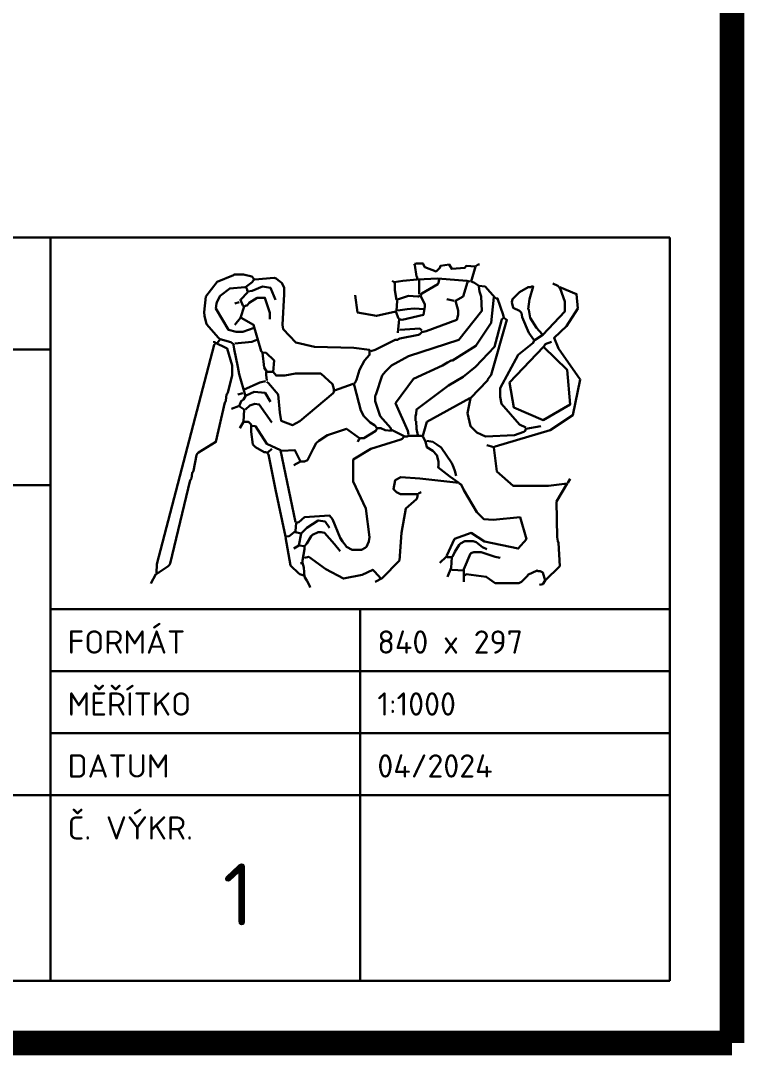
# Model space of a CAD drawing. Header units: metres. Extents: x 713 to 1608, y -312 to 498.
# Drawn here: x 1483.3 to 1541.7, y 128.3 to 211.8 of the extents above; entities that cross this region are included whole.
import ezdxf

# ---------------------------------------------------------------- set-up
doc = ezdxf.new("R2010")
doc.units = ezdxf.units.M
doc.layers.add('poznámky černě', color=7, linetype='Continuous', lineweight=30)
doc.styles.add('ISOCPEUR', font='isocpeur.ttf')

msp = doc.modelspace()

# ---------------------------------------------------------------- linework, layer by layer
at = {"const_width": 2}
for points in [[(1540.669, 129.331), (714.161, 129.331), (714.161, 453.082), (1540.669, 453.082)], [(1540.669, 129.331), (1540.669, 453.082)]]:
    msp.add_lwpolyline(points, dxfattribs=at)
at = {"layer": 'poznámky černě', "linetype": 'Continuous'}
for p, q in [((1535.669, 194.33), (1479.177, 194.33)), ((1485.669, 134.331), (1485.669, 194.33)), ((1535.669, 134.331), (1535.669, 194.33)), ((1515.428, 190.876), (1515.428, 189.763)), ((1500.544, 189.004), (1500.898, 189.106)), ((1513.656, 189.207), (1513.605, 188.397)), ((1517.655, 189.359), (1518.263, 189.207)), ((1479.177, 185.291), (1485.669, 185.291)), ((1503.176, 183.491), (1503.581, 183.491)), ((1508.593, 181.973), (1510.112, 182.529)), ((1500.797, 181.669), (1501.202, 181.771)), ((1500.291, 180.506), (1500.848, 180.708)), ((1503.531, 177.268), (1503.227, 176.965)), ((1520.895, 177.572), (1521.452, 177.42)), ((1527.628, 174.84), (1527.426, 174.537)), ((1479.177, 174.331), (1485.669, 174.331)), ((1515.58, 173.778), (1515.377, 173.677)), ((1505.961, 168.062), (1505.86, 168.011)), ((1517.605, 168.568), (1517.098, 168.062)), ((1485.669, 164.33), (1535.669, 164.33)), ((1510.669, 149.33), (1510.669, 164.33)), ((1485.669, 159.33), (1535.669, 159.33)), ((1485.669, 154.33), (1535.669, 154.33)), ((1479.177, 149.33), (1485.669, 149.33)), ((1485.669, 149.33), (1535.669, 149.33)), ((1510.669, 149.33), (1510.669, 134.331)), ((1479.177, 134.331), (1535.669, 134.331))]:
    msp.add_line(p, q, dxfattribs=at)
for points in [[(1515.023, 192.191), (1515.073, 192.09), (1515.225, 191.18), (1515.276, 191.129), (1515.276, 190.927), (1516.946, 191.028), (1519.275, 190.826), (1519.528, 190.775)], [(1515.073, 192.191), (1515.225, 192.242), (1515.731, 192.242), (1515.883, 191.939), (1516.795, 191.584), (1517.098, 191.888), (1517.149, 192.04), (1517.858, 192.141), (1518.06, 191.787), (1519.123, 191.888), (1519.225, 192.04), (1519.984, 191.989), (1519.63, 190.775), (1519.883, 190.674), (1520.237, 190.421), (1520.743, 190.37), (1521.553, 189.46), (1521.655, 189.409), (1521.756, 189.409), (1522.211, 188.094), (1522.262, 187.841), (1522.515, 187.689), (1521.25, 183.238), (1520.996, 182.934), (1520.946, 182.833), (1520.946, 182.782), (1519.579, 181.366), (1519.326, 180.152), (1519.579, 179.09), (1520.085, 178.584), (1520.794, 178.28), (1523.123, 178.381), (1523.882, 178.634), (1523.983, 178.735), (1524.034, 178.887), (1525.249, 179.09)], [(1520.035, 192.04), (1520.186, 192.141), (1520.288, 192.141)], [(1499.38, 186.121), (1499.228, 186.222), (1498.266, 187.335), (1498.114, 187.993), (1498.063, 188.296), (1498.215, 189.561), (1499.12, 190.743), (1500.443, 191.281), (1500.493, 191.331), (1501.253, 191.331), (1501.911, 191.18), (1502.113, 190.977), (1501.961, 190.724), (1501.405, 190.32), (1501.506, 190.219), (1501.556, 190.117), (1501.556, 190.016), (1501.607, 189.966), (1501.961, 190.016), (1502.771, 190.37), (1503.43, 190.269), (1503.835, 189.308)], [(1502.164, 190.927), (1503.733, 191.079), (1503.885, 191.028), (1504.189, 190.775), (1504.341, 190.674), (1504.543, 190.269), (1504.543, 189.763), (1504.391, 187.285), (1504.442, 186.93), (1505.461, 185.843), (1506.973, 185.514), (1510.163, 185.413), (1511.428, 185.261), (1511.428, 184.856), (1511.023, 184.401), (1510.618, 183.642), (1510.365, 182.833), (1510.264, 182.631), (1510.163, 182.529), (1510.213, 182.327), (1510.72, 180.354), (1510.973, 179.899), (1511.479, 179.393), (1511.833, 179.191), (1512.036, 178.938), (1511.935, 178.735), (1510.973, 178.128), (1510.72, 178.128), (1510.618, 178.078), (1510.568, 178.027), (1510.466, 177.825)], [(1519.326, 190.724), (1518.971, 189.561), (1518.364, 189.207), (1518.566, 188.448), (1518.566, 188.094), (1518.465, 187.689), (1515.985, 186.779), (1515.63, 186.677), (1515.478, 186.526), (1515.377, 186.475), (1513.858, 186.172), (1513.757, 186.121), (1513.706, 186.07), (1513.504, 186.07), (1511.884, 185.261), (1511.53, 185.16)], [(1520.237, 190.37), (1520.288, 189.966), (1520.44, 189.561), (1520.49, 188.397), (1518.617, 186.07), (1514.567, 184.755), (1513.2, 183.996), (1512.694, 183.491), (1512.441, 183.187), (1511.935, 181.619), (1511.884, 181.568), (1511.884, 181.113), (1512.289, 179.899), (1513.15, 178.938), (1513.15, 178.837), (1514.263, 178.28), (1514.466, 178.28), (1514.567, 178.331), (1515.326, 178.331), (1515.58, 178.331), (1515.731, 178.28), (1515.934, 177.875), (1516.035, 177.42), (1516.541, 177.117), (1516.845, 176.762), (1516.997, 176.257), (1516.997, 175.852), (1516.946, 175.801), (1517.908, 175.043), (1518.617, 174.537), (1515.478, 174.891), (1513.96, 174.992), (1513.504, 174.739), (1513.352, 174.031), (1513.605, 173.778), (1513.909, 173.626), (1515.326, 173.626), (1515.276, 173.323), (1515.225, 173.221), (1514.365, 172.463), (1514.01, 170.49), (1513.833, 168.27), (1512.441, 166.848), (1511.884, 166.544)], [(1513.251, 190.826), (1513.403, 190.724), (1513.453, 190.623), (1513.453, 190.067), (1513.605, 189.308), (1514.567, 189.612), (1515.326, 189.561), (1515.377, 189.561), (1515.478, 189.612)], [(1513.403, 190.724), (1514.111, 190.826), (1515.276, 190.927)], [(1517.048, 190.927), (1516.997, 190.674), (1516.946, 190.573), (1515.63, 189.814), (1515.529, 189.612), (1515.883, 188.954), (1515.883, 188.752), (1515.782, 188.094), (1514.061, 187.689), (1513.808, 187.74), (1513.706, 186.627)], [(1526.211, 190.623), (1526.616, 190.421), (1526.818, 190.219), (1527.173, 189.156), (1527.173, 188.347), (1525.401, 186.475), (1524.793, 186.07), (1524.692, 185.969), (1524.641, 185.818), (1523.426, 184.856), (1521.958, 182.175), (1521.958, 181.467), (1522.06, 180.911), (1523.528, 179.241), (1524.034, 178.988)], [(1524.692, 186.07), (1524.287, 186.627), (1523.73, 187.892), (1523.68, 188.246), (1523.528, 188.397), (1523.021, 188.65), (1522.92, 189.106), (1522.971, 189.359), (1523.528, 189.915), (1524.236, 190.32), (1524.439, 190.32), (1524.49, 190.37), (1524.641, 190.37), (1524.338, 189.359), (1524.236, 188.549), (1524.287, 188.499), (1524.388, 187.841), (1524.895, 187.032), (1525.35, 186.526)], [(1502.113, 187.032), (1501.202, 186.728), (1500.645, 186.728), (1500.038, 186.88), (1499.025, 188.6), (1499.076, 189.004), (1499.126, 189.156), (1499.38, 189.612), (1500.139, 190.219), (1501.354, 190.32)], [(1501.607, 189.915), (1501, 189.308), (1501.202, 188.853), (1501.303, 188.752), (1501, 187.841), (1500.544, 187.285)], [(1510.264, 189.662), (1510.46, 188.277), (1511.985, 187.993), (1513.555, 188.347), (1513.757, 187.79)], [(1526.768, 190.32), (1528.135, 189.763), (1528.236, 188.6), (1527.325, 187.183), (1526.312, 186.222), (1526.666, 185.362), (1528.426, 182.871), (1527.831, 180), (1526.008, 178.786), (1521.553, 177.471), (1521.452, 177.37), (1521.705, 175.447), (1523.021, 174.284), (1525.856, 174.284), (1527.375, 174.486), (1526.515, 173.019), (1526.565, 170.136), (1526.616, 169.832), (1526.666, 169.68), (1526.768, 167.809), (1525.603, 166.645), (1525.401, 166.342), (1525.148, 166.291)], [(1501.303, 188.752), (1501.455, 188.853), (1501.556, 188.853), (1501.708, 189.055), (1502.366, 189.46), (1502.974, 189.46), (1503.379, 188.246), (1503.379, 187.74)], [(1521.452, 189.51), (1521.25, 187.436), (1520.003, 185.596), (1518.111, 184.401), (1518.01, 184.401), (1517.706, 184.249), (1517.301, 183.996), (1514.972, 182.934), (1513.529, 180.949), (1514.516, 178.735), (1514.567, 178.432)], [(1513.706, 188.448), (1514.466, 188.549), (1515.023, 188.6), (1515.833, 188.549)], [(1501.05, 187.841), (1502.063, 187.285), (1502.67, 185.16), (1502.771, 185.059), (1503.075, 185.008), (1503.733, 184.401), (1503.632, 183.491), (1503.885, 183.187), (1504.594, 183.187), (1505.455, 183.339), (1507.48, 183.339), (1508.441, 182.479), (1508.543, 182.125), (1508.543, 181.872), (1508.492, 181.771), (1505.809, 179.494), (1505.201, 179.191), (1504.29, 179.545), (1504.189, 180.202), (1504.037, 181.669), (1503.278, 182.58), (1503.126, 182.681)], [(1515.326, 178.381), (1515.225, 178.887), (1515.175, 179.494), (1515.124, 179.545), (1515.124, 179.899), (1515.175, 180.101), (1515.225, 180.455), (1517.807, 182.378), (1518.971, 183.086), (1519.984, 183.895), (1521.503, 185.514), (1522.06, 187.639), (1522.11, 187.74), (1522.262, 187.841)], [(1513.858, 186.88), (1515.478, 186.981), (1515.63, 186.829)], [(1498.873, 185.969), (1498.873, 185.868), (1499.936, 185.362), (1500.341, 183.996), (1500.341, 183.187), (1499.987, 181.821), (1499.936, 181.72), (1499.886, 181.669), (1499.835, 181.163), (1499.785, 181.062), (1499.734, 181.012), (1499.025, 177.825), (1497.608, 176.965), (1497.506, 176.864), (1497.456, 176.762), (1497.203, 175.498), (1497.152, 175.397), (1497.101, 175.346), (1497.051, 174.891), (1497, 174.79), (1496.95, 174.739), (1495.33, 168.011), (1495.279, 167.91), (1495.178, 167.809), (1494.418, 167.303), (1494.165, 167.151), (1493.76, 166.392)], [(1494.216, 167.252), (1494.266, 167.96), (1498.873, 185.666), (1498.975, 185.716)], [(1499.076, 185.716), (1499.38, 186.121), (1500.24, 185.868), (1500.443, 185.716), (1500.443, 185.666), (1500.493, 185.312), (1500.797, 183.895), (1500.898, 183.288), (1501.405, 181.518), (1501.253, 181.265), (1501.05, 181.113), (1500.898, 180.708), (1501.303, 180.455), (1501.253, 179.444), (1501.658, 179.444), (1501.86, 179.241), (1501.86, 178.634), (1502.012, 177.623), (1502.215, 177.42), (1502.923, 177.015), (1503.025, 177.015), (1503.126, 176.965), (1503.278, 176.813), (1503.835, 173.98), (1504.645, 170.186), (1504.948, 170.237), (1505.455, 170.642), (1505.505, 171.299), (1505.708, 171.35), (1506.163, 171.754), (1508.188, 171.906), (1508.441, 171.603), (1509.049, 170.085), (1509.251, 169.782), (1509.454, 169.529), (1509.555, 169.377), (1510.011, 169.124), (1510.315, 169.124), (1510.77, 169.124), (1511.074, 169.276), (1511.175, 169.377), (1511.378, 169.782), (1511.428, 170.136), (1511.131, 172.463), (1510.112, 174.638), (1510.112, 176.408), (1511.53, 177.268), (1513.96, 178.027), (1514.061, 178.078), (1514.213, 178.28)], [(1500.544, 185.767), (1501.911, 185.919), (1502.316, 186.07)], [(1525.451, 185.514), (1527.375, 183.642), (1527.628, 180.86), (1525.426, 179.595), (1523.072, 180.607), (1522.718, 182.631), (1525.451, 185.514)], [(1525.502, 185.514), (1525.603, 185.716), (1526.11, 185.919)], [(1502.771, 185.008), (1502.923, 183.845), (1503.126, 183.491), (1503.075, 183.44), (1503.075, 183.238), (1503.126, 182.782)], [(1501.253, 182.024), (1502.569, 182.631), (1503.025, 182.732)], [(1501.455, 181.568), (1502.113, 181.872), (1502.999, 181.79), (1503.43, 181.062)], [(1519.528, 181.366), (1516.035, 179.444), (1515.731, 178.331)], [(1501.405, 180.455), (1501.759, 180.759), (1502.164, 180.911), (1502.518, 180.86), (1503.531, 179.393)], [(1500.949, 178.938), (1501.253, 179.444)], [(1501.911, 179.14), (1502.215, 179.09), (1503.126, 177.673), (1504.24, 177.167), (1505.455, 171.35)], [(1505.86, 176.257), (1506.163, 176.257), (1506.416, 176.358), (1506.872, 177.268), (1507.125, 177.724), (1507.328, 177.926), (1508.036, 178.381), (1509.555, 178.887), (1510.618, 178.128)], [(1512.086, 178.938), (1512.34, 178.938), (1512.694, 178.786), (1513.2, 178.735)], [(1516.035, 177.926), (1516.541, 177.825), (1516.845, 177.623), (1517.2, 177.37), (1518.06, 176.105), (1518.212, 175.801), (1518.313, 175.498), (1518.415, 175.093)], [(1504.341, 177.117), (1505.404, 177.167), (1505.86, 176.257), (1505.303, 175.953)], [(1518.668, 174.486), (1518.82, 174.385), (1519.022, 173.93), (1520.085, 172.159), (1520.642, 171.603), (1521.401, 171.552), (1523.578, 171.754), (1524.085, 169.984), (1523.426, 169.225), (1520.693, 169.782), (1519.63, 170.49), (1518.282, 170.016), (1517.655, 168.669), (1517.706, 168.517), (1518.06, 168.517), (1518.01, 167.657), (1517.706, 166.949)], [(1505.91, 170.439), (1506.366, 170.894), (1507.277, 171.502), (1507.834, 171.4), (1508.188, 170.894)], [(1505.455, 170.54), (1505.91, 170.439), (1505.708, 169.478), (1506.163, 169.427), (1506.163, 169.276), (1506.163, 169.175), (1506.011, 168.264), (1506.011, 168.062), (1506.113, 167.708), (1506.163, 166.949), (1506.366, 166.645), (1506.568, 166.241), (1506.619, 166.089)], [(1506.163, 169.427), (1506.366, 169.63), (1506.72, 170.237), (1506.821, 170.338), (1507.277, 170.54), (1507.53, 170.54), (1507.783, 170.49), (1508.593, 169.579), (1509.049, 169.023)], [(1504.645, 170.136), (1505.05, 167.859), (1505.708, 167.202), (1505.809, 167.151), (1506.113, 167.05)], [(1518.111, 168.568), (1518.313, 168.972), (1518.668, 169.529), (1518.769, 169.63), (1519.123, 169.832), (1519.326, 169.832), (1519.781, 169.832), (1520.035, 169.731), (1520.541, 169.326), (1520.895, 169.175)], [(1505.303, 169.225), (1505.708, 169.478)], [(1519.022, 167.455), (1519.022, 167.556), (1519.579, 168.82), (1519.68, 168.871), (1519.832, 168.922), (1520.44, 168.922), (1521.553, 168.568), (1521.958, 168.466)], [(1506.163, 168.466), (1506.518, 168.568), (1507.885, 167.556), (1509.334, 166.797), (1510.821, 167.101), (1511.681, 167.518), (1512.238, 166.949), (1512.289, 166.848)], [(1518.06, 167.505), (1519.022, 167.455), (1519.022, 166.544)], [(1519.123, 167.05), (1519.225, 167.151), (1520.845, 166.949), (1521.553, 166.443), (1523.477, 166.443), (1523.68, 166.544), (1524.186, 167.05), (1524.186, 167.101), (1524.945, 167.455), (1524.996, 167.404), (1525.198, 167.404), (1525.401, 167.303), (1525.603, 166.645)]]:
    msp.add_lwpolyline(points, dxfattribs=at)

# ---------------------------------------------------------------- texts
at = {"layer": 'poznámky černě', "linetype": 'Continuous', "style": 'ISOCPEUR'}
for s, p in [('FORMÁT', (1487.055, 160.744)), ('840 x 297', (1512.055, 160.744)), ('MĚŘÍTKO', (1487.055, 155.743)), ('1:1000', (1512.055, 155.743)), ('DATUM', (1487.055, 150.743)), ('04/2024', (1512.055, 150.744)), ('Č. VÝKR.', (1487.055, 145.742))]:
    msp.add_text(s, height=1.875, dxfattribs=at).set_placement(p)
at = {"layer": 'poznámky černě', "insert": (1499.578, 143.813), "char_height": 5, "attachment_point": 1, "style": 'ISOCPEUR'}
msp.add_mtext_dynamic_manual_height_columns('1', width=630.18966, gutter_width=1, heights=[0], dxfattribs=at)

doc.saveas('drawing.dxf')
